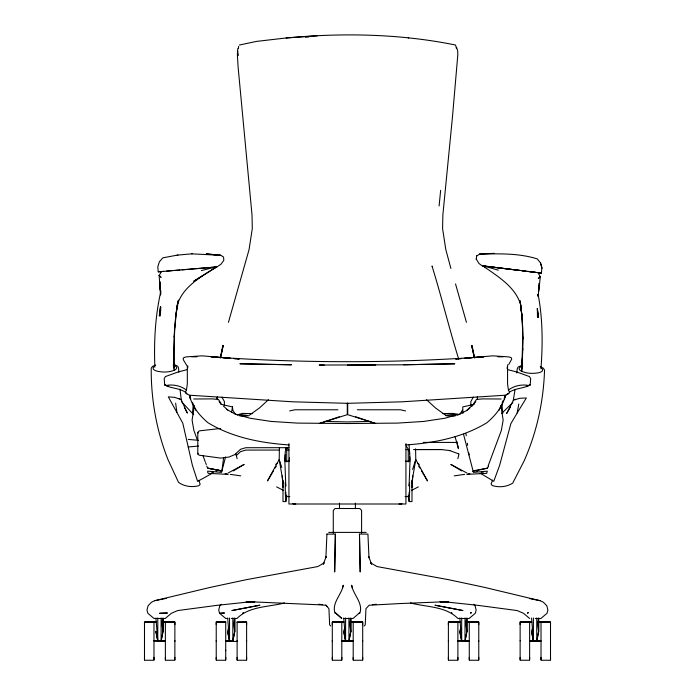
<?xml version="1.0" encoding="UTF-8"?>
<svg xmlns="http://www.w3.org/2000/svg" width="695" height="695" viewBox="0 0 695 695"><rect width="100%" height="100%" fill="white"/><g stroke="black" fill="none" stroke-linecap="round" stroke-linejoin="round"><path stroke-width="1.04" d="M144.49 659.59L144.49 657.383M144.49 641.259L144.49 640.773M144.49 624.649L144.49 622.433M153.977 659.59L153.977 657.383M153.977 641.016L165.375 641.259L165.375 640.773L153.977 640.773M162.96 631.46L161.101 618.003L161.101 640.773L163.004 631.277L163.004 618.003M165.375 659.59L165.375 657.383M174.871 659.59L174.871 657.383M174.871 641.259L174.871 640.773M174.871 624.649L174.871 622.433M216.232 659.59L216.232 657.383M216.232 641.259L216.232 640.773M216.232 624.649L216.232 622.433M225.727 659.59L225.727 657.383M225.727 650.755L225.727 650.259M237.117 641.468L225.727 641.259L225.727 640.773L232.842 640.773L234.745 631.277L234.745 618.003M237.117 657.383L237.117 659.755L237.117 621.782L246.612 621.782M237.117 641.259L237.117 640.608M246.612 659.59L246.612 657.383M246.612 641.259L246.612 640.773M246.612 624.649L246.612 622.433M332.306 659.59L332.306 657.383M332.306 641.259L332.306 640.773M332.306 624.649L332.306 622.433M341.801 657.383L341.801 659.755L341.801 621.782M341.801 641.468L341.801 640.608M350.784 631.46L348.925 618.003L348.925 640.773L350.827 631.277L350.827 618.003M353.199 659.59L353.199 657.479M362.694 659.59L362.694 657.383M362.694 641.259L362.694 640.773M362.694 624.649L362.694 622.433M408.26 449.352L408.252 461.958M448.388 659.59L448.388 657.383M448.388 641.259L448.388 640.773M448.388 624.649L448.388 622.433M457.883 659.59L457.883 657.479M457.883 641.016L469.273 641.259L469.273 640.773L457.883 640.773M466.866 631.46L465.007 618.003L465.007 640.773L466.901 631.277L466.901 618.003M469.273 659.59L469.273 657.383M469.273 622.433L469.273 621.782L469.273 659.755M478.768 659.59L478.768 657.383M478.768 641.259L478.768 640.773M478.768 624.649L478.768 622.433M520.129 659.59L520.129 657.383M520.129 640.773L520.129 659.755M520.129 624.649L520.129 622.433M529.625 659.59L529.625 657.383M538.608 631.46L536.749 618.003L536.749 640.773L538.642 631.277L538.642 618.003M541.023 659.59L541.023 657.383M541.023 622.433L541.023 621.782L541.023 659.755M550.51 659.59L550.51 657.383M550.51 641.259L550.51 640.773M550.51 624.649L550.51 622.433M173.724 359.697L173.724 347.865M522.779 336.797L521.702 371.417M522.762 349.872C523.222 333.513 522.64 316.981 520.034 300.944M192.498 413.577L193.227 404.638M515.212 399.721L515.316 399.13L513.24 400.615L506.655 413.447L510.382 407.131M224.363 405.602L224.416 401.588L221.922 397.106M206.676 466.058L207.762 468.152L221.896 470.854L223.625 457.64M279.399 447.754L279.199 459.517L283.282 483.294M335.364 534.09L334.669 572.002L335.381 534.09L326.911 534.09M482.851 266.315L478.951 263.492L476.257 259.079M476.588 256.177L479.524 254.144L494.058 253.328M480.036 254.153L479.524 254.144C498.897 253.701 518.479 253.041 537.244 258.887L540.519 262.918L541.952 268.253M538.364 273.187L541.309 273.404L539.19 272.796M285.211 454.86L285.15 461.219L289.485 461.219M539.016 287.226L539.198 285.376L538.538 291.813L538.912 283.36M179.371 399.008L179.284 398.417L181.299 399.981L187.381 413.065L184.392 407.531M285.289 491.052L285.332 482.634L285.758 486.074L285.767 485.171L284.802 459.595L285.315 451.316L287.713 447.398M477.465 396.697L477.404 398.695L477.369 396.697M173.776 348.907L174.966 325.052M174.28 335.841L174.124 368.202M522.857 348.838L521.797 370.383M289.329 461.089L289.45 457.857M326.928 534.09L325.894 557.807L326.224 556.452L323.271 564.244L324.2 562.889L317.797 566.564L246.325 579.691L210.29 587.379L154.785 600.68L151.501 602.226L148.052 605.762L146.984 610.123L147.853 613.285L153.977 618.472L165.254 618.472L171.387 613.294L177.668 610.566L218.1 605.206L250.461 601.801M160.84 307.016L160.319 315.921L159.337 315.791L160.484 306.782L159.337 315.791M285.506 449.769L285.628 447.728M174.089 337.075L174.706 327.362M521.658 369.141L522.353 358.377M540.962 368.767C542.812 343.964 542.795 318.892 538.112 294.393M411.987 487.464L412.761 475.797M187.702 368.063L187.867 365.909M174.775 326.285L175.965 314.279L178.424 300.075M174.827 327.319L177.051 306.565L177.729 305.331L176.721 307.607L178.146 300.935M538.834 289.068L538.104 296.452L537.791 294.445M539.103 288.694L540.267 276.758L538.034 272.709M439.092 205.972L440.656 190.361M516.811 373.007L517.236 368.802L518.105 367.056L521.146 365.648M476.249 259.504L476.596 255.751M462.896 413.377L462.748 406.923L474.086 404.377M456.459 48.311L455.512 45.019C399.964 33.716 342.496 32.682 286.158 37.982L317.476 35.819M238.42 48.311L238.654 46.348M520.103 300.839L522.067 316.425L520.52 306.226L521.441 308.502C518.279 288.929 499.123 277.244 484.111 266.767L484.198 266.089L519.73 270.459M541.309 273.404L541.952 267.905L540.519 262.918M155.88 631.277L157.782 640.773L157.782 618.003M237.838 48.398L237.369 54.792L238.124 67.224L252.007 214.877L252.294 228.603L249.071 249.566L228.429 322.358M285.845 501.399L286.705 495.092M175.783 315.513L177.051 306.565L176.721 307.607C180.657 288.243 200.108 277.175 215.641 267.566L215.589 267.036L201.359 270.564M160.137 285.141L160.284 290.31L160.241 281.84M186.373 390.59L187.32 383.988L187.32 366.352L183.671 360.349L183.115 359.011L183.671 357.664L186.095 356.9L202.097 355.84L230.688 358.255M515.004 389.826L513.24 400.615M194.313 405.793L192.081 420.128L193.87 430.361L197.163 439.475M411.701 483.294L415.775 459.517L415.601 448.822M231.565 412.205L232.486 406.923L221.149 404.377M480.141 473.095L493.754 481.322L499.575 465.537L510.851 423.707L517.167 412.986L518.783 404.012M160.953 290.936C155.176 315.869 153.882 341.549 154.855 367.073M160.927 292.942L160.536 294.941L159.138 275.498L161.527 271.554M161.101 641.259L163.004 631.764M232.842 641.259L234.745 631.764M348.925 641.259L350.827 631.764M465.007 641.259L466.901 631.764M536.749 641.259L538.642 631.764M456.389 48.25L456.572 47.347L457.692 50.944L457.814 54.792L452.514 116.413L442.871 214.877L442.585 228.603L445.799 249.566L450.916 268.47M220.263 358.003L222.887 345.372M220.671 357.065L223.191 345.563L220.628 357.178M504.414 399.356L505.413 395.325L504.136 398.322M457.857 458.665L459.021 453.991M359.854 613.225C363.389 602.852 353.242 594.894 351.618 585.233L352.426 588.239M225.571 456.902L221.531 472.4L207.666 471.149L207.762 472.539L208.291 473.347L228.186 474.381M228.438 628.202L227.63 631.242L229.524 640.773L229.524 618.003M344.251 629.218L343.704 631.242L345.597 640.773L345.597 618.003M460.325 629.218L459.786 631.242L461.68 640.773L461.68 618.003M532.066 629.218L531.527 631.242L533.421 640.773L533.421 618.003M342.444 588.239L343.252 585.233C341.627 594.894 331.489 602.852 335.025 613.225M412.604 469.446L415.775 459.517L427.512 480.949L421.457 470.767M505.413 395.325C502.841 406.54 495.587 415.289 487.004 422.664C462.601 437.581 433.993 443.01 405.819 444.948M492.538 480.106L491.113 484.146L492.269 485.518C498.897 487.716 506.89 486.96 512.754 483.068L524.117 460.907C536.809 432.273 543.577 401.224 544.541 369.94L543.143 368.055L540.224 366.708M288.946 447.684L245.761 447.71L240.548 449.283L234.728 454.626L229.02 457.041L220.654 458.101L199.274 455.216L197.797 454L198.084 453.288M507.037 368.376L507.836 364.632M185.982 390.903L185.426 392.232L185.982 393.57L189.457 395.212L292.76 401.814L347.439 403.326L402.118 401.814L505.421 395.212L508.905 393.57L509.461 392.232L508.905 390.903M499.036 410.276L501.165 405.298M502.016 403.3L503.284 400.311M473.338 470.854L487.473 468.152L488.568 466.058M488.09 466.058L501.364 430.361L503.154 420.128L500.93 405.793M473.312 397.106L470.828 401.588L470.871 405.602M508.844 364.38L511.763 359.011L511.207 357.664L508.783 356.9L492.79 355.84L464.191 358.255M273.526 470.767L267.471 480.949L279.199 459.517L281.744 467.466M275.177 467.996L276.271 466.145M517.167 412.986L526.341 398.009L519.738 398.261L515.308 399.686M459.673 414.594L462.418 410.18M473.834 403.326L476.431 399.495L482.408 398.895L501.138 399M475.78 401.588L471.94 406.297M359.202 613.294L359.61 612.747L353.077 618.472L343.956 618.472M221.175 604.346L219.794 605.762L218.725 610.123L219.585 613.285L225.719 618.472L227.873 618.472M506.455 394.977L507.941 393.457M197.797 454L197.797 432.386L199.274 430.883L220.654 428.441M501.703 413.429L512.841 402.448M364.032 626.056L365.222 624.909L365.961 608.664L369.106 605.258L399.573 603.573L444.374 601.774L476.779 605.206L517.202 610.566L523.491 613.294L529.625 618.472M268.444 399.729L259.409 408.017L248.419 415.871L239.784 415.949M236.187 455.668L240.548 451.663L245.761 450.082L279.234 450.065M467.005 410.111L471.34 406.193M509.305 392.31C515.369 387.966 523.769 388.635 530.172 384.917L530.676 378.671L529.477 376.577L516.88 372.007L508.21 369.749M469.837 408.13L466.823 410.484L460.107 413.89L444.922 418.225L423.75 421.431L397.67 423.099L347.439 423.533L297.199 423.099L271.128 421.431L249.948 418.225L234.771 413.89L226.544 409.312M508.679 389.895C514.074 385.742 521.893 384.153 528.574 385.473L530.172 384.917L526.332 386.212L528.574 385.473M275.715 464.416L277.34 463.261M192.159 253.797L177.173 255.152L162.856 257.828L159.424 261.72L157.8 266.654L158.234 271.823L216.927 266.923L220.932 264.256L223.79 260.382L223.582 257.046L220.715 255.317L206.476 253.875M201.932 276.132L193.697 281.249L215.641 267.566L214.008 267.723M233.32 470.906L244.154 464.408L228.099 472.991M537.331 308.537L538.486 317.354L537.504 317.441L537.331 308.537L538.486 317.354M212.453 473.191L197.606 481.392L192.402 465.389L182.785 423.159L168.312 396.862L174.905 397.384L179.267 398.973M216.171 471.141L218.022 470.115M411.414 490.444L418.355 486.874M155.671 365.04L152.7 366.274L151.223 368.107C150.971 399.399 156.514 430.692 168.068 459.803L178.554 482.391C184.253 486.517 192.22 487.577 198.926 485.64L200.134 484.319L198.874 480.228M320.777 423.081L339.273 416.783M237.125 415.132L242.208 413.412L252.737 413.594M319.326 423.455L347.265 414.672L347.265 403.152M186.66 369.749L177.998 372.007L165.401 376.577L164.202 378.671L164.698 384.917C171.569 388.957 180.943 387.793 186.938 393.457M166.305 385.473L168.546 386.212L164.698 384.917L166.305 385.473C172.986 384.153 180.796 385.742 186.19 389.895M289.65 410.936L294.906 409.772L337.935 409.772M472.687 471.375L487.473 468.152M239.367 45.019L256.655 41.379L286.531 37.93M154.785 600.68L166.235 598.395M284.464 602.947C268.548 607.195 249.305 606.049 236.995 618.472L231.357 618.472M454.217 475.875L464.686 474.364M467.822 473.912L469.916 473.616M445.66 415.245L457.475 413.925M481.479 472.296L483.529 472.087M188.249 446.981L198.605 446.051M372.294 604.633L376.334 604.276M177.173 255.152L177.903 255.091M158.234 271.823L163.69 271.371M166.774 271.111L172.108 270.668M174.506 270.468L179.909 270.016M182.073 269.834L216.927 266.923M455.72 358.976L461.011 358.524M305.513 37.217L308.719 36.965M455.851 359.002L461.254 358.577M465.572 358.238L472.053 357.734M474.216 357.569L483.946 356.804C393.092 363.32 301.786 363.32 210.941 356.804L220.662 357.569M466.797 474.381L486.691 473.347L487.308 471.149L473.443 472.4L463.504 434.175M370.096 421.405L347.439 421.935L324.774 421.405M403.552 364.788L454.825 363.789L402.092 364.805L319.187 365.04L324.322 365.092M442.498 413.594L453.027 413.412L458.109 415.132M193.731 399L212.462 398.895L218.439 399.495L221.045 403.326M347.439 365.153L375.691 365.04M497.933 356.804L503.111 356.796M413.594 449.552L441.638 449.509M357.299 409.772L400.337 409.772L405.585 410.936M414.672 449.587L441.638 449.587L449.891 450.577L449.448 450.49L458.57 453.826M286.792 450.056L288.946 450.056M405.394 461.219L409.729 461.219L409.711 456.893M289.798 496.612L285.489 496.612L285.263 491.947M405.081 496.612L409.39 496.612L409.616 491.947L409.546 482.634L409.112 486.074L409.103 485.171L410.076 459.595L409.555 451.316L406.679 446.607M328.718 532.396L366.161 532.396M359.463 534.09L360.201 572.002L359.48 534.09L367.933 534.09L368.984 557.807L368.654 556.452L371.608 564.244L370.67 562.889L377.072 566.564L448.553 579.691L484.589 587.379L540.084 600.68L543.377 602.226L546.817 605.762L547.895 610.123L547.026 613.285L540.901 618.472L535.263 618.472M144.49 621.782L156.054 621.782M163.308 621.782L174.871 621.782M216.232 621.782L225.727 621.782L225.727 659.755M332.306 621.782L343.877 621.782M351.123 621.782L362.694 621.782M448.388 621.782L459.951 621.782M467.205 621.782L478.768 621.782M520.129 621.782L531.692 621.782M537.913 621.782L550.51 621.782M156.054 622.268L144.49 622.268L144.49 640.886M163.308 622.268L174.871 622.268L174.871 640.886M225.727 622.268L216.232 622.268L216.232 640.886M343.877 622.268L332.306 622.268L332.306 640.886M351.123 622.268L362.694 622.268L362.694 640.886M459.951 622.268L448.388 622.268L448.388 640.886M467.205 622.268L478.768 622.268L478.768 659.755M531.692 622.268L520.129 622.268L520.129 640.886M537.913 622.268L550.51 622.268L550.51 641.016M341.801 640.773L353.199 640.773L353.199 641.259L341.801 641.259M144.49 660.25L153.977 660.25M165.375 660.25L174.871 660.25M216.232 660.25L225.727 660.25M237.117 660.25L246.612 660.25M332.306 660.25L341.801 660.25M353.199 660.25L362.694 660.25M448.388 660.25L457.883 660.25M469.273 660.25L478.768 660.25M520.129 660.25L529.625 660.25M541.023 660.25L550.51 660.25M191.777 356.796L196.954 356.804M423.281 442.394L456.693 442.428M455.199 415.949L446.564 415.871L435.574 408.017L426.539 399.729M250.495 601.774L319.344 604.806L325.773 605.258L327.397 606.622M481.418 254.205L483.312 254.274M289.059 444.948C260.886 443.01 232.278 437.581 207.875 422.664C199.291 415.289 192.029 406.54 189.457 395.325L190.456 399.356M541.318 273.057L482.86 265.89L520.06 270.451M191.672 253.84L220.715 255.317L206.224 253.892M222.826 357.734L229.307 358.238M233.633 358.577L239.037 359.002M233.868 358.524L239.158 358.976M318.545 604.276L322.584 604.633M188.249 439.414L198.605 440.335M211.454 472.087L213.504 472.296M408.2 37.93L408.721 37.982M522.188 270.711L525.377 271.102M527.496 271.363L531.753 271.884M533.882 272.145L536.001 272.405M521.884 270.729L526.184 271.259M528.339 271.519L535.88 272.449M239.245 414.324L247.516 415.445M225.067 473.616L227.161 473.912M230.297 474.364L240.765 475.875M207.762 468.152L221.896 470.854M410.415 602.947C426.33 607.195 445.573 606.049 457.883 618.472L469.16 618.472L475.284 613.285L476.153 610.123L475.076 605.762L473.703 604.346M484.111 266.767L485.736 267.089M529.686 598.603L540.084 600.68M208.587 468.3L221.557 471.158M484.198 266.089L498.272 270.164M375.647 423.455L347.717 414.672L347.717 403.152M355.71 416.783L374.205 423.081M174.766 364.736L177.755 366.256L178.554 368.037L178.815 372.251M276.627 486.874L283.569 490.444M466.884 472.991L450.829 464.408L461.662 470.906M475.606 470.35L477.422 471.445M417.643 463.261L419.267 464.416M223.529 406.193L227.873 410.111M330.846 626.056L329.647 624.909L328.917 608.664L325.825 605.032M181.63 401.832L193.757 414.759M219.099 401.588L221.14 404.334M432.342 266.524L432.012 266.003C441.551 296.843 449.118 328.292 458.691 359.08M235.562 414.594L232.816 410.18L232.486 406.923M217.5 398.956L216.562 397.418L217.57 399.086M418.711 466.145L419.806 467.996M197.797 432.386L198.084 433.037M189.457 395.325L190.734 398.322M192.437 402.301L195.842 410.276M205.564 462.688L206.302 464.521M203.001 455.685L205.199 461.767M455.52 283.916L466.449 322.358M454.999 436.503L458.448 448.675L456.824 441.429M235.961 453.991L237.117 458.665M474.251 357.178L471.688 345.563L474.207 357.065M471.992 345.372L474.607 358.003M531.527 631.764L533.421 641.259M459.786 631.764L461.68 641.259M343.704 631.764L345.597 641.259M227.621 631.764L229.524 641.259M155.88 631.764L157.782 641.259M502.007 404.638L502.737 413.577M465.919 433.619L466.241 435.748M467.361 443.21L467.674 445.339M468.795 452.801L469.108 454.93M508.505 390.59L507.559 383.988L507.559 366.352M181.299 399.981L179.962 389.131M234.702 631.46L232.842 618.003L232.842 640.773M175.635 403.161L176.886 412.196M408.278 495.092L409.138 501.399M521.146 307.468L522.553 328.266M531.571 618.003L533.421 640.773M459.821 618.003L461.68 640.773M343.747 618.003L345.597 640.773M227.665 618.003L229.524 640.773M155.923 618.003L157.782 640.773M282.222 475.797L282.995 487.464M409.068 444.678L409.607 453.835M522.518 325.99L522.822 339.073M173.663 358.655L173.993 370.478M286.722 448.31L286.731 461.958M550.51 641.164L550.51 659.755M538.642 618.567L538.642 631.277M529.625 621.782L529.625 659.755M466.901 618.567L466.901 631.277M457.883 621.782L457.883 659.755M448.388 641.164L448.388 659.755M411.987 480.549L411.987 501.59L409.138 501.59L409.138 492.086M405.932 443.662L405.932 504.005L288.938 504.005L288.938 443.662M362.694 641.164L362.694 659.755M361.6 533.204L361.6 510.417L359.793 508.514L335.086 508.514L333.279 510.417L333.279 533.204M355.388 503.119L355.388 508.514M353.199 621.782L353.199 659.755M350.827 618.567L350.827 631.277M339.49 503.119L339.49 508.514M332.306 641.164L332.306 659.755M285.845 492.086L285.845 501.59L282.995 501.59L282.995 480.549M246.612 640.886L246.612 622.268L237.117 622.433M246.612 641.016L246.612 659.755M234.745 618.567L234.745 631.277M217.5 396.697L217.5 399.695M216.232 641.164L216.232 659.755M174.871 641.016L174.871 659.755M165.375 621.782L165.375 659.755M163.004 618.567L163.004 631.277M153.977 621.782L153.977 659.755M144.49 641.164L144.49 659.755M154.472 366.404A19.104 5.004 -2.4 0 0 156.557 371.043C162.708 372.52 169.528 372.555 175.305 369.74A19.104 5.004 -2.4 0 0 173.22 365.101M541.362 368.115A19.104 5.004 4.7 0 1 539.103 372.668C532.891 373.901 526.08 373.667 520.416 370.626A19.104 5.004 4.7 0 1 522.683 366.074M529.625 640.773L529.625 641.259L541.023 641.259L541.023 640.773L529.625 640.773M335.676 613.016L341.801 618.472L335.259 612.747L335.676 613.016M243.198 612.747L243.12 613.294L243.198 612.747M528.269 612.747L527.548 613.016L528.269 612.747M451.672 612.747L451.75 613.294L451.672 612.747M540.267 276.758L538.347 278.408L540.267 276.758M224.363 613.016L219.585 613.285L224.363 613.016M471.375 612.747L470.515 613.016L471.375 612.747M167.321 613.016L159.624 613.285L167.321 613.016M401.814 503.771L399.199 504.005L401.814 503.771M246.43 607.743L231.887 610.566L259.895 605.206L246.43 607.743M295.67 504.005L293.055 503.771L295.67 504.005M254.691 601.774L246.247 601.801L254.691 601.774M409.286 449.552L406.045 449.561L409.286 449.587M448.631 601.801L440.187 601.774L448.631 601.801M291.327 364.788L240.053 363.789L291.327 364.788M448.44 607.743L434.974 605.206L462.992 610.566L448.44 607.743M160.997 277.227L159.138 275.498L160.997 277.227M237.959 55.47L237.49 50.944L237.959 55.47"/></g></svg>
